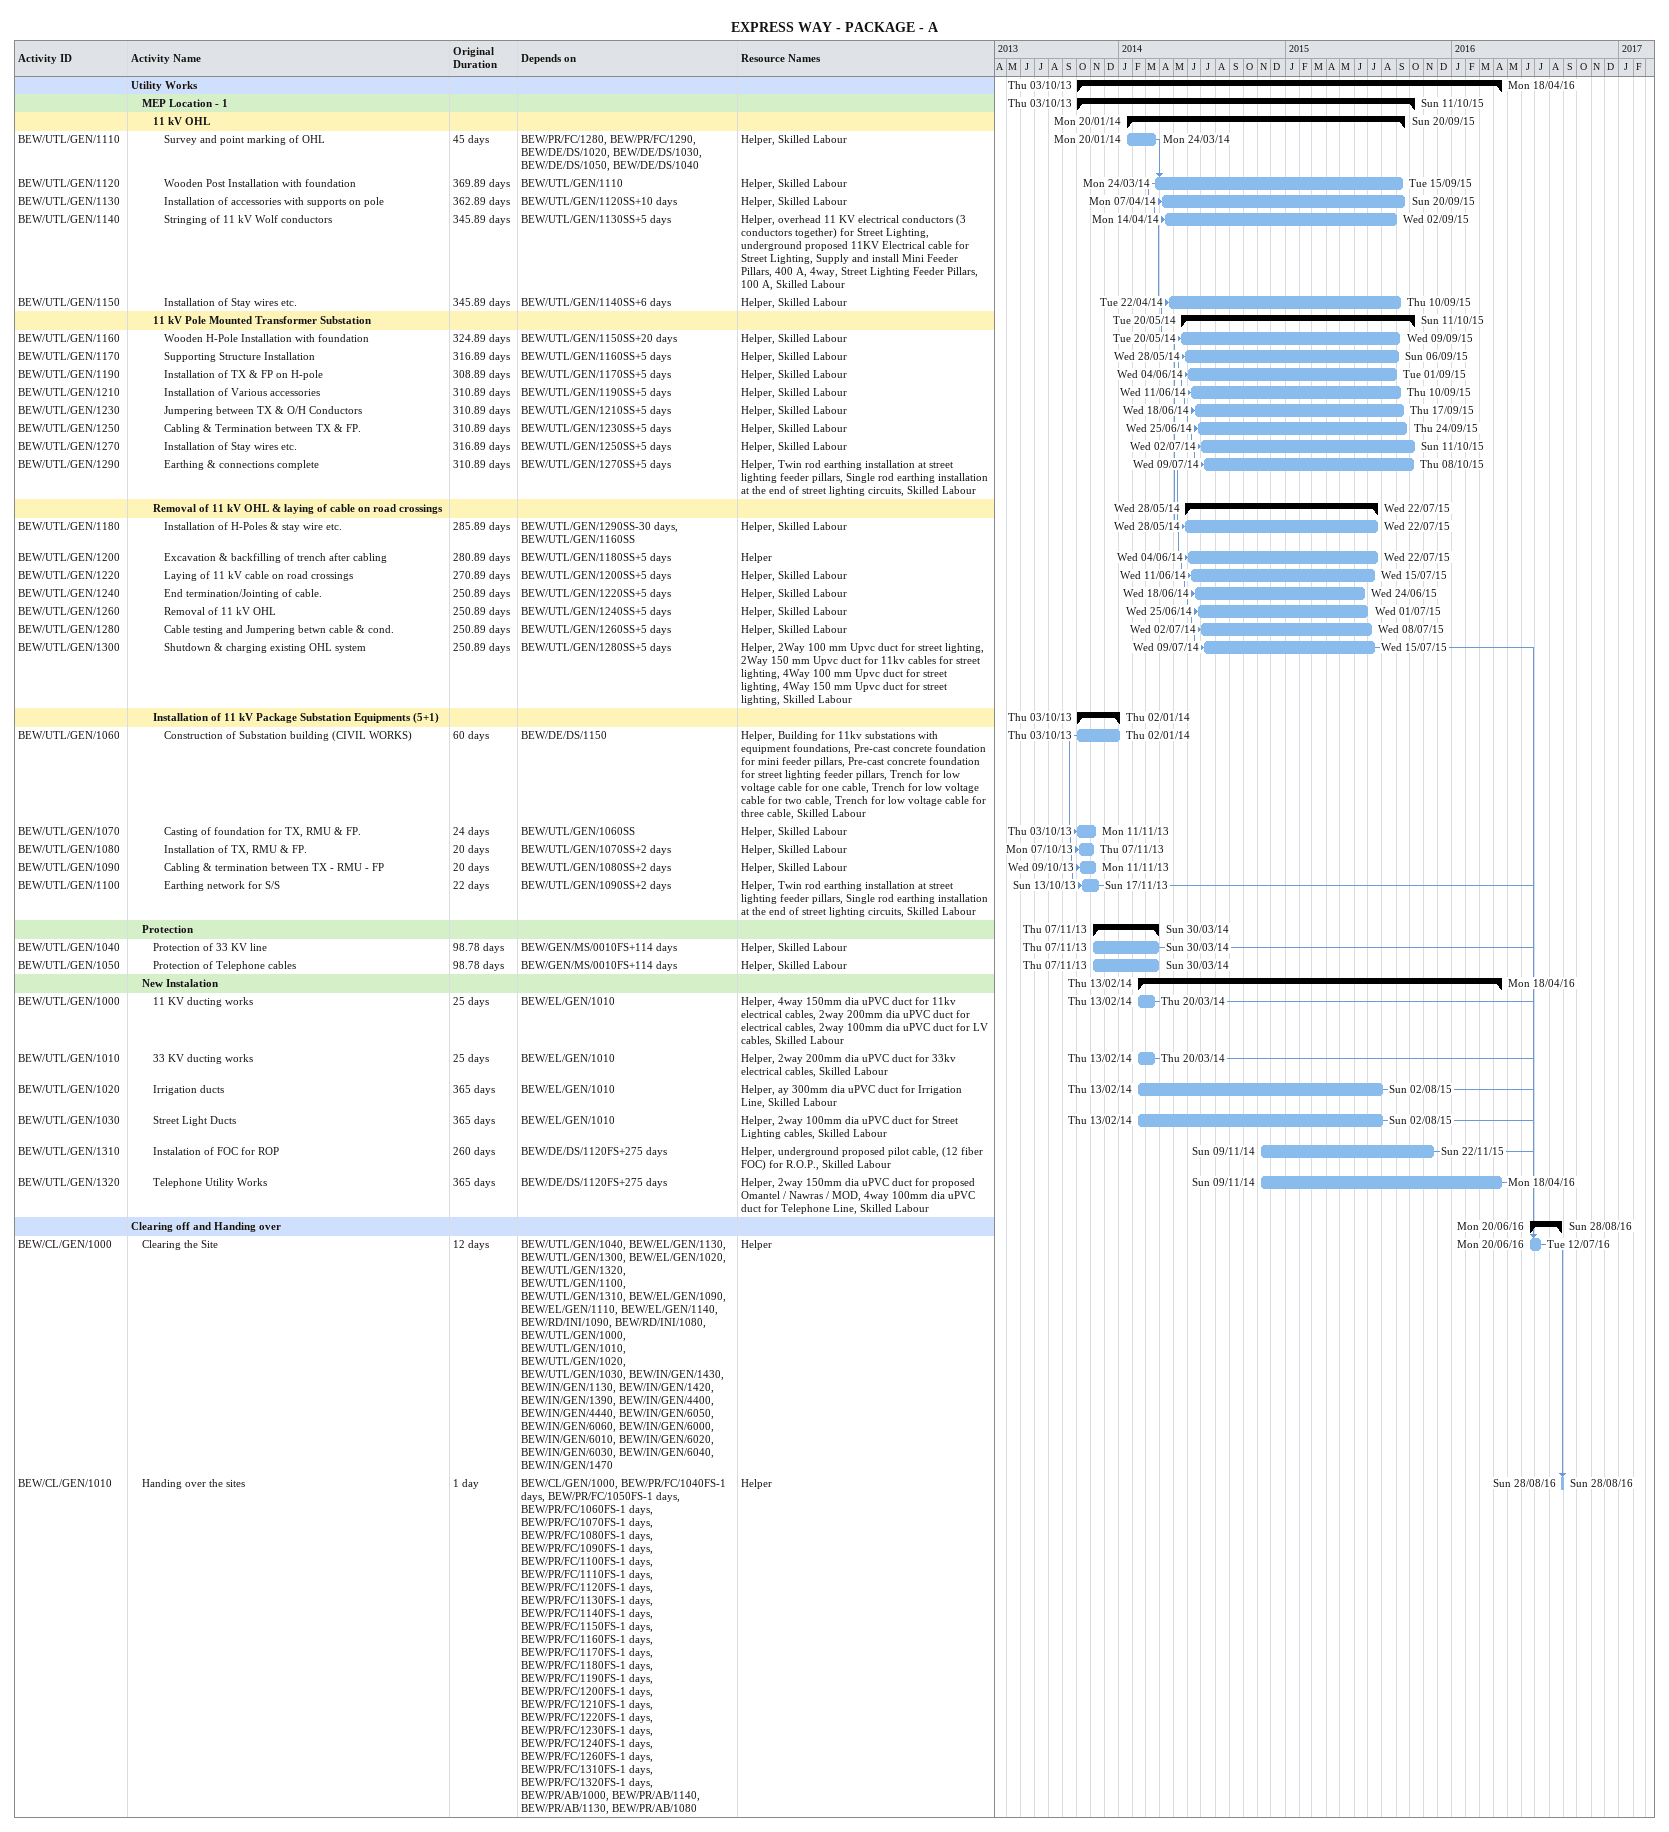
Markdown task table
EXPRESS WAY - PACKAGE - A

| ID | Level | Task | Original duration | Start | Finish | Predecessors | Resources |
|---|---|---|---|---|---|---|---|
|  | 1 | **Utility Works** |  | 2013-10-03 | 2016-04-18 |  |  |
|  | 2 | **MEP Location - 1** |  | 2013-10-03 | 2015-10-11 |  |  |
|  | 3 | **11 kV OHL** |  | 2014-01-20 | 2015-09-20 |  |  |
| BEW/UTL/GEN/1110 | 4 | Survey and point marking of OHL | 45d | 2014-01-20 | 2014-03-24 | BEW/PR/FC/1280, BEW/PR/FC/1290, BEW/DE/DS/1020, BEW/DE/DS/1030, BEW/DE/DS/1050, BEW/DE/DS/1040 | Helper, Skilled Labour |
| BEW/UTL/GEN/1120 | 4 | Wooden Post Installation with foundation | 369.89d | 2014-03-24 | 2015-09-15 | BEW/UTL/GEN/1110 | Helper, Skilled Labour |
| BEW/UTL/GEN/1130 | 4 | Installation of accessories with supports on pole | 362.89d | 2014-04-07 | 2015-09-20 | BEW/UTL/GEN/1120SS+10d | Helper, Skilled Labour |
| BEW/UTL/GEN/1140 | 4 | Stringing of 11 kV Wolf conductors | 345.89d | 2014-04-14 | 2015-09-02 | BEW/UTL/GEN/1130SS+5d | Helper, overhead 11 KV electrical conductors (3 conductors together) for Street Lighting, underground proposed 11KV Electrical cable for Street Lighting, Supply and install Mini Feeder Pillars, 400 A, 4way, Street Lighting Feeder Pillars, 100 A, Skilled Labour |
| BEW/UTL/GEN/1150 | 4 | Installation of Stay wires etc. | 345.89d | 2014-04-22 | 2015-09-10 | BEW/UTL/GEN/1140SS+6d | Helper, Skilled Labour |
|  | 3 | **11 kV Pole Mounted Transformer Substation** |  | 2014-05-20 | 2015-10-11 |  |  |
| BEW/UTL/GEN/1160 | 4 | Wooden H-Pole Installation with foundation | 324.89d | 2014-05-20 | 2015-09-09 | BEW/UTL/GEN/1150SS+20d | Helper, Skilled Labour |
| BEW/UTL/GEN/1170 | 4 | Supporting Structure Installation | 316.89d | 2014-05-28 | 2015-09-06 | BEW/UTL/GEN/1160SS+5d | Helper, Skilled Labour |
| BEW/UTL/GEN/1190 | 4 | Installation of TX & FP on H-pole | 308.89d | 2014-06-04 | 2015-09-01 | BEW/UTL/GEN/1170SS+5d | Helper, Skilled Labour |
| BEW/UTL/GEN/1210 | 4 | Installation of Various accessories | 310.89d | 2014-06-11 | 2015-09-10 | BEW/UTL/GEN/1190SS+5d | Helper, Skilled Labour |
| BEW/UTL/GEN/1230 | 4 | Jumpering between TX & O/H Conductors | 310.89d | 2014-06-18 | 2015-09-17 | BEW/UTL/GEN/1210SS+5d | Helper, Skilled Labour |
| BEW/UTL/GEN/1250 | 4 | Cabling & Termination between TX & FP. | 310.89d | 2014-06-25 | 2015-09-24 | BEW/UTL/GEN/1230SS+5d | Helper, Skilled Labour |
| BEW/UTL/GEN/1270 | 4 | Installation of Stay wires etc. | 316.89d | 2014-07-02 | 2015-10-11 | BEW/UTL/GEN/1250SS+5d | Helper, Skilled Labour |
| BEW/UTL/GEN/1290 | 4 | Earthing & connections complete | 310.89d | 2014-07-09 | 2015-10-08 | BEW/UTL/GEN/1270SS+5d | Helper, Twin rod earthing installation at street lighting feeder pillars, Single rod earthing installation at the end of street lighting circuits, Skilled Labour |
|  | 3 | **Removal of 11 kV OHL & laying of cable on road crossings** |  | 2014-05-28 | 2015-07-22 |  |  |
| BEW/UTL/GEN/1180 | 4 | Installation of H-Poles & stay wire etc. | 285.89d | 2014-05-28 | 2015-07-22 | BEW/UTL/GEN/1290SS-30d, BEW/UTL/GEN/1160SS | Helper, Skilled Labour |
| BEW/UTL/GEN/1200 | 4 | Excavation & backfilling of trench after cabling | 280.89d | 2014-06-04 | 2015-07-22 | BEW/UTL/GEN/1180SS+5d | Helper |
| BEW/UTL/GEN/1220 | 4 | Laying of 11 kV cable on road crossings | 270.89d | 2014-06-11 | 2015-07-15 | BEW/UTL/GEN/1200SS+5d | Helper, Skilled Labour |
| BEW/UTL/GEN/1240 | 4 | End termination/Jointing of cable. | 250.89d | 2014-06-18 | 2015-06-24 | BEW/UTL/GEN/1220SS+5d | Helper, Skilled Labour |
| BEW/UTL/GEN/1260 | 4 | Removal of 11 kV OHL | 250.89d | 2014-06-25 | 2015-07-01 | BEW/UTL/GEN/1240SS+5d | Helper, Skilled Labour |
| BEW/UTL/GEN/1280 | 4 | Cable testing and Jumpering betwn cable & cond. | 250.89d | 2014-07-02 | 2015-07-08 | BEW/UTL/GEN/1260SS+5d | Helper, Skilled Labour |
| BEW/UTL/GEN/1300 | 4 | Shutdown & charging existing OHL system | 250.89d | 2014-07-09 | 2015-07-15 | BEW/UTL/GEN/1280SS+5d | Helper, 2Way 100 mm Upvc duct for street lighting, 2Way 150 mm Upvc duct for 11kv cables for street lighting, 4Way 100 mm Upvc duct for street lighting, 4Way 150 mm Upvc duct for street lighting, Skilled Labour |
|  | 3 | **Installation of 11 kV Package Substation Equipments (5+1)** |  | 2013-10-03 | 2014-01-02 |  |  |
| BEW/UTL/GEN/1060 | 4 | Construction of Substation building (CIVIL WORKS) | 60d | 2013-10-03 | 2014-01-02 | BEW/DE/DS/1150 | Helper, Building for 11kv substations with equipment foundations, Pre-cast concrete foundation for mini feeder pillars, Pre-cast concrete foundation for street lighting feeder pillars, Trench for low voltage cable for one cable, Trench for low voltage cable for two cable, Trench for low voltage cable for three cable, Skilled Labour |
| BEW/UTL/GEN/1070 | 4 | Casting of foundation for TX, RMU & FP. | 24d | 2013-10-03 | 2013-11-11 | BEW/UTL/GEN/1060SS | Helper, Skilled Labour |
| BEW/UTL/GEN/1080 | 4 | Installation of TX, RMU & FP. | 20d | 2013-10-07 | 2013-11-07 | BEW/UTL/GEN/1070SS+2d | Helper, Skilled Labour |
| BEW/UTL/GEN/1090 | 4 | Cabling & termination between TX - RMU - FP | 20d | 2013-10-09 | 2013-11-11 | BEW/UTL/GEN/1080SS+2d | Helper, Skilled Labour |
| BEW/UTL/GEN/1100 | 4 | Earthing network for S/S | 22d | 2013-10-13 | 2013-11-17 | BEW/UTL/GEN/1090SS+2d | Helper, Twin rod earthing installation at street lighting feeder pillars, Single rod earthing installation at the end of street lighting circuits, Skilled Labour |
|  | 2 | **Protection** |  | 2013-11-07 | 2014-03-30 |  |  |
| BEW/UTL/GEN/1040 | 3 | Protection of 33 KV line | 98.78d | 2013-11-07 | 2014-03-30 | BEW/GEN/MS/0010FS+114d | Helper, Skilled Labour |
| BEW/UTL/GEN/1050 | 3 | Protection of Telephone cables | 98.78d | 2013-11-07 | 2014-03-30 | BEW/GEN/MS/0010FS+114d | Helper, Skilled Labour |
|  | 2 | **New Instalation** |  | 2014-02-13 | 2016-04-18 |  |  |
| BEW/UTL/GEN/1000 | 3 | 11 KV ducting works | 25d | 2014-02-13 | 2014-03-20 | BEW/EL/GEN/1010 | Helper, 4way 150mm dia uPVC duct for 11kv electrical cables, 2way 200mm dia uPVC duct for electrical cables, 2way 100mm dia uPVC duct for LV cables, Skilled Labour |
| BEW/UTL/GEN/1010 | 3 | 33 KV ducting works | 25d | 2014-02-13 | 2014-03-20 | BEW/EL/GEN/1010 | Helper, 2way 200mm dia uPVC duct for 33kv electrical cables, Skilled Labour |
| BEW/UTL/GEN/1020 | 3 | Irrigation ducts | 365d | 2014-02-13 | 2015-08-02 | BEW/EL/GEN/1010 | Helper, ay 300mm dia uPVC duct for Irrigation Line, Skilled Labour |
| BEW/UTL/GEN/1030 | 3 | Street Light Ducts | 365d | 2014-02-13 | 2015-08-02 | BEW/EL/GEN/1010 | Helper, 2way 100mm dia uPVC duct for Street Lighting cables, Skilled Labour |
| BEW/UTL/GEN/1310 | 3 | Instalation of FOC for ROP | 260d | 2014-11-09 | 2015-11-22 | BEW/DE/DS/1120FS+275d | Helper, underground proposed pilot cable, (12 fiber FOC) for R.O.P., Skilled Labour |
| BEW/UTL/GEN/1320 | 3 | Telephone Utility Works | 365d | 2014-11-09 | 2016-04-18 | BEW/DE/DS/1120FS+275d | Helper, 2way 150mm dia uPVC duct for proposed Omantel / Nawras / MOD, 4way 100mm dia uPVC duct for Telephone Line, Skilled Labour |
|  | 1 | **Clearing off and Handing over** |  | 2016-06-20 | 2016-08-28 |  |  |
| BEW/CL/GEN/1000 | 2 | Clearing the Site | 12d | 2016-06-20 | 2016-07-12 | BEW/UTL/GEN/1040, BEW/EL/GEN/1130, BEW/UTL/GEN/1300, BEW/EL/GEN/1020, BEW/UTL/GEN/1320, BEW/UTL/GEN/1100, BEW/UTL/GEN/1310, BEW/EL/GEN/1090, BEW/EL/GEN/1110, BEW/EL/GEN/1140, BEW/RD/INI/1090, BEW/RD/INI/1080, BEW/UTL/GEN/1000, BEW/UTL/GEN/1010, BEW/UTL/GEN/1020, BEW/UTL/GEN/1030, BEW/IN/GEN/1430, BEW/IN/GEN/1130, BEW/IN/GEN/1420, BEW/IN/GEN/1390, BEW/IN/GEN/4400, BEW/IN/GEN/4440, BEW/IN/GEN/6050, BEW/IN/GEN/6060, BEW/IN/GEN/6000, BEW/IN/GEN/6010, BEW/IN/GEN/6020, BEW/IN/GEN/6030, BEW/IN/GEN/6040, BEW/IN/GEN/1470 | Helper |
| BEW/CL/GEN/1010 | 2 | Handing over the sites | 1d | 2016-08-28 | 2016-08-28 | BEW/CL/GEN/1000, BEW/PR/FC/1040FS-1d, BEW/PR/FC/1050FS-1d, BEW/PR/FC/1060FS-1d, BEW/PR/FC/1070FS-1d, BEW/PR/FC/1080FS-1d, BEW/PR/FC/1090FS-1d, BEW/PR/FC/1100FS-1d, BEW/PR/FC/1110FS-1d, BEW/PR/FC/1120FS-1d, BEW/PR/FC/1130FS-1d, BEW/PR/FC/1140FS-1d, BEW/PR/FC/1150FS-1d, BEW/PR/FC/1160FS-1d, BEW/PR/FC/1170FS-1d, BEW/PR/FC/1180FS-1d, BEW/PR/FC/1190FS-1d, BEW/PR/FC/1200FS-1d, BEW/PR/FC/1210FS-1d, BEW/PR/FC/1220FS-1d, BEW/PR/FC/1230FS-1d, BEW/PR/FC/1240FS-1d, BEW/PR/FC/1260FS-1d, BEW/PR/FC/1310FS-1d, BEW/PR/FC/1320FS-1d, BEW/PR/AB/1000, BEW/PR/AB/1140, BEW/PR/AB/1130, BEW/PR/AB/1080 | Helper |
